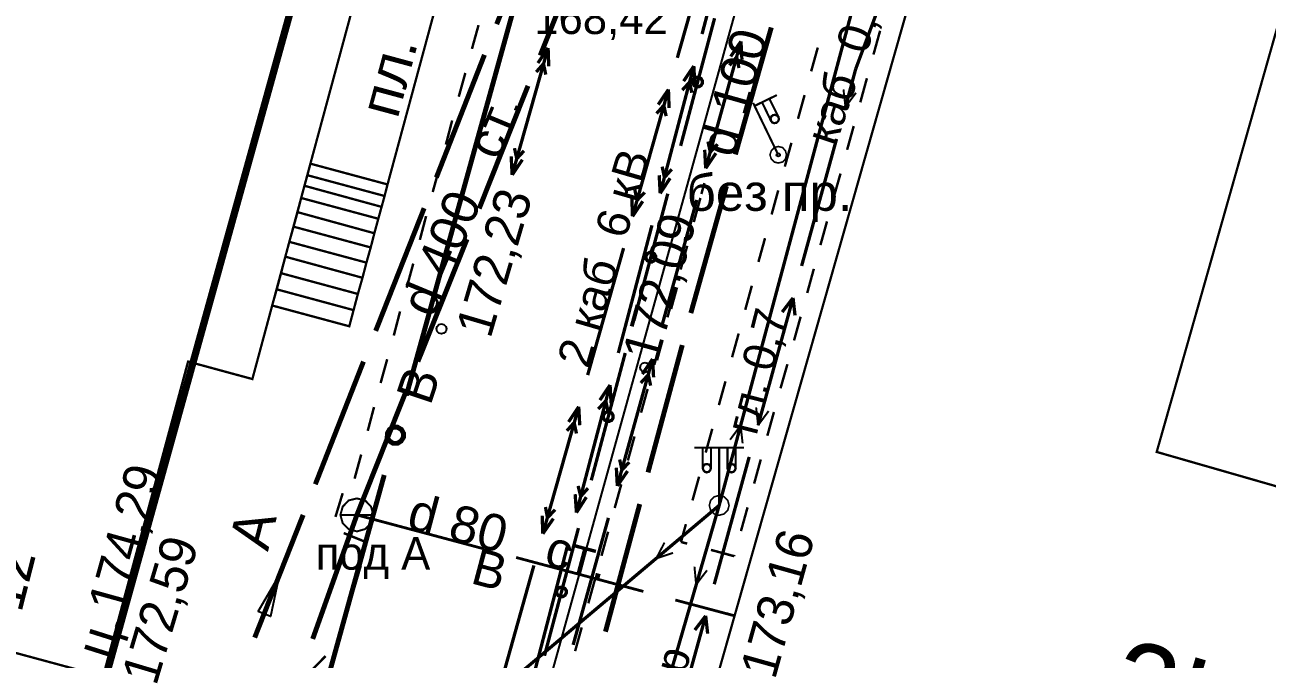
# Model space of a CAD drawing. Extents: x -2634 to -2115, y -2142 to -1393.
# Drawn here: x -2368.16 to -2330.48, y -1994.65 to -1975.42 of the extents above; entities that cross this region are included whole.
import ezdxf

# ---------------------------------------------------------------- set-up
doc = ezdxf.new("R2010")
doc.units = 0
doc.header["$MEASUREMENT"] = 0
for name, color, linetype in [('500_Дополн-Бордюры__п', 7, 'Continuous'), ('500_Дополн-Ступени__л', 7, 'Continuous'), ('500_Дороги-Проезжие_ч', 7, 'Continuous'), ('500_Линии_-Линии_связ', 7, 'Continuous'), ('500_Линии_-ЛЭП_кабель', 7, 'Continuous'), ('500_Линии_-Фонари_час', 7, 'Continuous'), ('500_Линии_-Электрокаб', 7, 'Continuous'), ('500_Объект-Опоры', 7, 'Continuous'), ('500_Рельеф-Высотные_о', 7, 'Continuous'), ('500_Строен-Дополнения', 7, 'Continuous'), ('500_Строен-Здания', 7, 'Continuous'), ('500_Трубоп-Водопровод', 7, 'Continuous'), ('500_Трубоп-Канализаци', 7, 'Continuous'), ('500_Трубоп-Смотровые_', 7, 'Continuous'), ('500_Трубоп-Теплосети', 7, 'Continuous'), ('Красные_ли-Красные_ли', 7, 'Continuous'), ('Красные_ли-Оси_улиц_к', 7, 'Continuous')]:
    doc.layers.add(name, color=color, linetype=linetype)
doc.styles.add('TARIAL', font='Arial')

msp = doc.modelspace()

# ---------------------------------------------------------------- linework, layer by layer
at = {"layer": '500_Дополн-Бордюры__п', "color": 1, "const_width": 0.075}
for points in [[(-2354.6, -1976.15), (-2354.4, -1975.43)], [(-2342.42, -1976.32), (-2342.22, -1975.6)], [(-2344.11, -1976.11), (-2344.31, -1976.83)], [(-2355, -1977.6), (-2354.8, -1976.88)], [(-2342.82, -1977.77), (-2342.62, -1977.04)], [(-2344.51, -1977.55), (-2344.71, -1978.27)], [(-2355.39, -1979.05), (-2355.2, -1978.32)], [(-2343.22, -1979.21), (-2343.02, -1978.49)], [(-2344.91, -1979), (-2345.11, -1979.72)], [(-2355.79, -1980.49), (-2355.59, -1979.77)], [(-2347.55, -1980.22), (-2347.64, -1980.55)], [(-2343.63, -1980.66), (-2343.42, -1979.93)], [(-2345.31, -1980.44), (-2345.51, -1981.17)], [(-2347.87, -1981.4), (-2347.67, -1980.67)], [(-2356.18, -1981.94), (-2355.99, -1981.22)], [(-2344.03, -1982.1), (-2343.83, -1981.38)], [(-2345.71, -1981.89), (-2345.91, -1982.61)], [(-2348.27, -1982.84), (-2348.07, -1982.12)], [(-2356.58, -1983.39), (-2356.38, -1982.66)], [(-2344.43, -1983.55), (-2344.23, -1982.82)], [(-2348.67, -1984.29), (-2348.47, -1983.57)], [(-2346.11, -1983.33), (-2346.31, -1984.06)], [(-2356.97, -1984.84), (-2356.78, -1984.11)], [(-2344.83, -1984.99), (-2344.63, -1984.27)], [(-2349.07, -1985.73), (-2348.87, -1985.01)], [(-2346.51, -1984.78), (-2346.71, -1985.5)], [(-2357.37, -1986.28), (-2357.17, -1985.56)], [(-2345.24, -1986.44), (-2345.03, -1985.71)], [(-2346.91, -1986.23), (-2347.11, -1986.95)], [(-2349.47, -1987.18), (-2349.27, -1986.46)], [(-2357.76, -1987.73), (-2357.57, -1987.01)], [(-2345.64, -1987.88), (-2345.44, -1987.16)], [(-2347.31, -1987.67), (-2347.51, -1988.39)], [(-2349.87, -1988.63), (-2349.67, -1987.9)], [(-2358.16, -1989.18), (-2357.96, -1988.45)], [(-2346.04, -1989.33), (-2345.84, -1988.6)], [(-2347.71, -1989.12), (-2347.91, -1989.84)], [(-2358.74, -1990.34), (-2358.52, -1989.62)], [(-2350.27, -1990.07), (-2350.07, -1989.35)], [(-2346.44, -1990.77), (-2346.24, -1990.05)], [(-2348.11, -1990.56), (-2348.26, -1991.1)], [(-2357.8, -1991.11), (-2358.49, -1990.83)], [(-2350.67, -1991.52), (-2350.47, -1990.79)], [(-2348.26, -1991.1), (-2348.07, -1991.15)], [(-2347.35, -1991.34), (-2346.65, -1991.53)], [(-2346.65, -1991.53), (-2346.64, -1991.49)], [(-2358.18, -1992.53), (-2357.97, -1991.81)], [(-2351.07, -1992.96), (-2350.87, -1992.24)], [(-2358.62, -1993.96), (-2358.4, -1993.25)], [(-2351.47, -1994.41), (-2351.27, -1993.69)], [(-2359.45, -1994.98), (-2359.04, -1994.56)]]:
    msp.add_lwpolyline(points, dxfattribs=at)
at = {"layer": '500_Дополн-Ступени__л', "color": 0, "const_width": 0.07}
for points in [[(-2357.16, -1980.26), (-2359.5, -1979.63), (-2359.59, -1979.98), (-2357.25, -1980.61)], [(-2357.25, -1980.61), (-2359.59, -1979.98), (-2359.68, -1980.3), (-2357.34, -1980.94)], [(-2357.34, -1980.94), (-2359.68, -1980.3), (-2359.78, -1980.67), (-2357.44, -1981.3)], [(-2357.44, -1981.3), (-2359.78, -1980.67), (-2359.89, -1981.1), (-2357.56, -1981.74)], [(-2357.56, -1981.74), (-2359.89, -1981.1), (-2360.01, -1981.54), (-2357.67, -1982.17)], [(-2357.67, -1982.17), (-2360.01, -1981.54), (-2360.14, -1982), (-2357.8, -1982.63)], [(-2357.8, -1982.63), (-2360.14, -1982), (-2360.26, -1982.45), (-2357.92, -1983.09)], [(-2357.92, -1983.09), (-2360.26, -1982.45), (-2360.39, -1982.95), (-2358.06, -1983.58)], [(-2358.06, -1983.58), (-2360.39, -1982.95), (-2360.52, -1983.44), (-2358.19, -1984.07)], [(-2358.19, -1984.07), (-2360.52, -1983.44), (-2360.66, -1983.93), (-2358.32, -1984.56)]]:
    msp.add_lwpolyline(points, close=True, dxfattribs=at)
at = {"layer": '500_Линии_-Линии_связ', "color": 0, "const_width": 0.1}
for points in [[(-2347.24, -1975.22), (-2348.27, -1979.09)], [(-2348.66, -1980.54), (-2349.69, -1984.4)], [(-2349.95, -1985.37), (-2350.98, -1989.23)], [(-2351.37, -1990.68), (-2352.4, -1994.55)]]:
    msp.add_lwpolyline(points, dxfattribs=at)
for points in [[(-2347.61, -1977.19), (-2347.65, -1977.26), (-2347.72, -1977.3), (-2347.79, -1977.3), (-2347.86, -1977.26), (-2347.9, -1977.19), (-2347.9, -1977.12), (-2347.86, -1977.05), (-2347.8, -1977.01), (-2347.72, -1977.01), (-2347.65, -1977.05), (-2347.61, -1977.12)], [(-2349.03, -1982.51), (-2349.07, -1982.57), (-2349.14, -1982.61), (-2349.21, -1982.61), (-2349.28, -1982.57), (-2349.32, -1982.51), (-2349.32, -1982.43), (-2349.28, -1982.36), (-2349.21, -1982.32), (-2349.14, -1982.32), (-2349.07, -1982.36), (-2349.03, -1982.43)], [(-2350.32, -1987.34), (-2350.36, -1987.41), (-2350.43, -1987.44), (-2350.5, -1987.44), (-2350.57, -1987.41), (-2350.61, -1987.34), (-2350.61, -1987.26), (-2350.57, -1987.19), (-2350.5, -1987.15), (-2350.43, -1987.15), (-2350.36, -1987.19), (-2350.32, -1987.26)], [(-2351.74, -1992.65), (-2351.78, -1992.72), (-2351.85, -1992.76), (-2351.92, -1992.76), (-2351.99, -1992.72), (-2352.03, -1992.65), (-2352.03, -1992.57), (-2351.99, -1992.51), (-2351.92, -1992.47), (-2351.85, -1992.47), (-2351.78, -1992.51), (-2351.74, -1992.57)]]:
    msp.add_lwpolyline(points, close=True, dxfattribs=at)
at = {"layer": '500_Линии_-ЛЭП_кабель', "color": 2, "const_width": 0.1}
for points in [[(-2378.44, -2016.37), (-2347.1, -1989.99), (-2342.19, -1971.71), (-2313.99, -1971.48)], [(-2347.1, -1989.99), (-2355.84, -2020.15), (-2357.95, -2027.78)]]:
    msp.add_lwpolyline(points, dxfattribs=at)
at = {"layer": '500_Линии_-ЛЭП_кабель', "color": 0, "const_width": 0.06}
for points in [[(-2347.1, -1989.99), (-2346.45, -1987.57)], [(-2346.77, -1988), (-2346.45, -1987.57)], [(-2346.39, -1988.11), (-2346.45, -1987.57)], [(-2347.1, -1989.99), (-2349.01, -1991.6)], [(-2347.1, -1989.99), (-2347.8, -1992.39)], [(-2348.76, -1991.12), (-2349.01, -1991.6)], [(-2348.5, -1991.43), (-2349.01, -1991.6)], [(-2347.85, -1991.85), (-2347.8, -1992.39)], [(-2347.47, -1991.96), (-2347.8, -1992.39)]]:
    msp.add_lwpolyline(points, dxfattribs=at)
at = {"layer": '500_Линии_-Фонари_час', "color": 0, "const_width": 0.065}
for points in [[(-2345.35, -1977.55), (-2346.03, -1977.88)], [(-2345.31, -1979.36), (-2346.07, -1977.79)], [(-2345.52, -1978.35), (-2345.8, -1977.77)], [(-2345.29, -1978.24), (-2345.58, -1977.66)], [(-2345.53, -1978.33), (-2345.58, -1978.22)], [(-2345.54, -1978.31), (-2345.54, -1978.31)], [(-2345.3, -1978.22), (-2345.36, -1978.11)], [(-2345.3, -1978.22), (-2345.36, -1978.11)], [(-2346.35, -1988.24), (-2347.85, -1988.24)], [(-2347.6, -1988.89), (-2347.6, -1988.24)], [(-2347.35, -1988.89), (-2347.35, -1988.24)], [(-2347.1, -1989.99), (-2347.1, -1988.24)], [(-2346.85, -1988.86), (-2346.85, -1988.24)], [(-2346.6, -1988.86), (-2346.6, -1988.24)], [(-2347.6, -1988.86), (-2347.6, -1988.74)], [(-2347.6, -1988.86), (-2347.6, -1988.74)], [(-2347.35, -1988.86), (-2347.35, -1988.74)], [(-2346.85, -1988.86), (-2346.85, -1988.74)], [(-2346.6, -1988.86), (-2346.6, -1988.74)], [(-2347.35, -1988.89), (-2347.35, -1988.89)]]:
    msp.add_lwpolyline(points, dxfattribs=at)
at = {"layer": '500_Линии_-Фонари_час', "color": 0, "const_width": 0.07}
for points in [[(-2345.53, -1978.33), (-2345.54, -1978.27), (-2345.52, -1978.2), (-2345.47, -1978.16), (-2345.41, -1978.15), (-2345.35, -1978.17), (-2345.3, -1978.22), (-2345.29, -1978.28), (-2345.31, -1978.34), (-2345.36, -1978.39), (-2345.43, -1978.4), (-2345.49, -1978.38)], [(-2347.6, -1988.86), (-2347.58, -1988.8), (-2347.54, -1988.75), (-2347.48, -1988.74), (-2347.41, -1988.75), (-2347.37, -1988.8), (-2347.35, -1988.86), (-2347.37, -1988.92), (-2347.41, -1988.97), (-2347.48, -1988.99), (-2347.54, -1988.97), (-2347.58, -1988.92)], [(-2346.85, -1988.86), (-2346.83, -1988.8), (-2346.79, -1988.75), (-2346.73, -1988.74), (-2346.66, -1988.75), (-2346.62, -1988.8), (-2346.6, -1988.86), (-2346.62, -1988.92), (-2346.66, -1988.97), (-2346.73, -1988.99), (-2346.79, -1988.97), (-2346.83, -1988.92)]]:
    msp.add_lwpolyline(points, close=True, dxfattribs=at)
at = {"layer": '500_Линии_-Электрокаб', "color": 12, "const_width": 0.1}
for points in [[(-2346.6, -1971.83), (-2347.62, -1975.7)], [(-2348.37, -1976.42), (-2347.28, -1972.57)], [(-2347.51, -1979.77), (-2346.44, -1975.92)], [(-2346.75, -1976.38), (-2346.44, -1975.92)], [(-2346.41, -1976.48), (-2346.44, -1975.92)], [(-2353.38, -1979.97), (-2352.29, -1976.12)], [(-2352.6, -1976.58), (-2352.29, -1976.12)], [(-2352.27, -1976.68), (-2352.29, -1976.12)], [(-2346.79, -1976.65), (-2346.57, -1976.4)], [(-2346.5, -1976.73), (-2346.57, -1976.4)], [(-2352.65, -1976.85), (-2352.43, -1976.6)], [(-2352.36, -1976.93), (-2352.43, -1976.6)], [(-2347.87, -1976.67), (-2348.89, -1980.53)], [(-2347.87, -1976.67), (-2348.18, -1977.13)], [(-2347.87, -1976.67), (-2347.84, -1977.22)], [(-2348, -1977.16), (-2348.22, -1977.4)], [(-2348, -1977.16), (-2347.93, -1977.48)], [(-2349.73, -1981.23), (-2348.64, -1977.38)], [(-2348.95, -1977.84), (-2348.64, -1977.38)], [(-2348.62, -1977.94), (-2348.64, -1977.38)], [(-2349, -1978.11), (-2348.78, -1977.86)], [(-2348.71, -1978.19), (-2348.78, -1977.86)], [(-2347.37, -1979.28), (-2347.44, -1978.96)], [(-2347.37, -1979.28), (-2347.15, -1979.04)], [(-2353.38, -1979.97), (-2353.41, -1979.41)], [(-2353.24, -1979.48), (-2353.31, -1979.16)], [(-2353.24, -1979.48), (-2353.02, -1979.24)], [(-2347.51, -1979.77), (-2347.54, -1979.21)], [(-2347.51, -1979.77), (-2347.2, -1979.31)], [(-2353.38, -1979.97), (-2353.07, -1979.51)], [(-2348.83, -1979.72), (-2348.76, -1980.05)], [(-2348.54, -1979.8), (-2348.76, -1980.05)], [(-2348.92, -1979.98), (-2348.89, -1980.53)], [(-2348.59, -1980.07), (-2348.89, -1980.53)], [(-2349.59, -1980.74), (-2349.66, -1980.42)], [(-2349.59, -1980.74), (-2349.36, -1980.5)], [(-2349.73, -1981.23), (-2349.75, -1980.67)], [(-2349.73, -1981.23), (-2349.42, -1980.77)], [(-2348.85, -1984.59), (-2347.78, -1980.73)], [(-2349.14, -1981.5), (-2350.16, -1985.37)], [(-2351.09, -1986.04), (-2350, -1982.19)], [(-2350.19, -1989.4), (-2349.12, -1985.55)], [(-2349.43, -1986.01), (-2349.12, -1985.55)], [(-2349.09, -1986.11), (-2349.12, -1985.55)], [(-2349.48, -1986.28), (-2349.25, -1986.03)], [(-2349.18, -1986.36), (-2349.25, -1986.03)], [(-2350.41, -1986.34), (-2351.43, -1990.21)], [(-2350.41, -1986.34), (-2350.72, -1986.8)], [(-2350.41, -1986.34), (-2350.38, -1986.89)], [(-2352.45, -1990.85), (-2351.36, -1987)], [(-2351.67, -1987.46), (-2351.36, -1987)], [(-2351.33, -1987.56), (-2351.36, -1987)], [(-2350.55, -1986.83), (-2350.77, -1987.07)], [(-2350.54, -1986.83), (-2350.47, -1987.15)], [(-2351.72, -1987.73), (-2351.5, -1987.48)], [(-2351.43, -1987.81), (-2351.5, -1987.48)], [(-2350.19, -1989.4), (-2350.22, -1988.85)], [(-2350.05, -1988.91), (-2350.12, -1988.6)], [(-2350.05, -1988.92), (-2349.83, -1988.68)], [(-2350.19, -1989.4), (-2349.88, -1988.95)], [(-2351.47, -1989.65), (-2351.43, -1990.21)], [(-2351.38, -1989.4), (-2351.3, -1989.72)], [(-2351.08, -1989.47), (-2351.3, -1989.72)], [(-2351.13, -1989.74), (-2351.43, -1990.21)], [(-2352.45, -1990.85), (-2352.47, -1990.3)], [(-2352.45, -1990.85), (-2352.13, -1990.39)], [(-2352.31, -1990.36), (-2352.37, -1990.04)], [(-2352.31, -1990.37), (-2352.08, -1990.12)], [(-2351.53, -1994.22), (-2350.46, -1990.37)], [(-2351.69, -1991.17), (-2352.7, -1995.04)], [(-2353.8, -1995.66), (-2352.72, -1991.81)]]:
    msp.add_lwpolyline(points, dxfattribs=at)
at = {"layer": '500_Линии_-Электрокаб', "color": 1}
for points, const_width in [([(-2342.96, -1976.76), (-2341.98, -1974.13)], 0.1), ([(-2343.27, -1977.91), (-2342.96, -1976.76)], 0.1), ([(-2343.27, -1977.91), (-2343.33, -1977.38)], 0.06), ([(-2343.27, -1977.91), (-2342.95, -1977.48)], 0.06), ([(-2344.6, -1982.73), (-2343.54, -1978.88)], 0.1), ([(-2345.92, -1987.56), (-2344.86, -1983.7)], 0.1), ([(-2345.19, -1984.13), (-2344.86, -1983.7)], 0.1), ([(-2344.8, -1984.23), (-2344.86, -1983.7)], 0.1), ([(-2345.92, -1987.56), (-2345.98, -1987.02)], 0.06), ([(-2345.92, -1987.56), (-2345.6, -1987.13)], 0.06), ([(-2347.25, -1992.38), (-2346.19, -1988.52)], 0.1), ([(-2348.58, -1997.2), (-2347.51, -1993.34)], 0.1), ([(-2347.84, -1993.77), (-2347.51, -1993.34)], 0.1), ([(-2347.45, -1993.88), (-2347.51, -1993.34)], 0.1)]:
    msp.add_lwpolyline(points, dxfattribs=dict(at, const_width=const_width))
at = {"layer": '500_Объект-Опоры', "color": 1, "const_width": 0.05}
for points in [[(-2345.31, -1979.11), (-2345.18, -1979.14), (-2345.09, -1979.24), (-2345.06, -1979.36), (-2345.09, -1979.49), (-2345.18, -1979.58), (-2345.31, -1979.61), (-2345.43, -1979.58), (-2345.52, -1979.49), (-2345.56, -1979.36), (-2345.52, -1979.24), (-2345.43, -1979.14)], [(-2347.1, -1989.69), (-2346.95, -1989.73), (-2346.84, -1989.84), (-2346.8, -1989.99), (-2346.84, -1990.14), (-2346.95, -1990.25), (-2347.1, -1990.29), (-2347.25, -1990.25), (-2347.36, -1990.14), (-2347.4, -1989.99), (-2347.36, -1989.84), (-2347.25, -1989.73)]]:
    msp.add_lwpolyline(points, close=True, dxfattribs=at)
at = {"layer": '500_Объект-Опоры', "color": 1}
msp.add_lwpolyline([(-2345.31, -1979.31), (-2345.28, -1979.32), (-2345.26, -1979.34), (-2345.26, -1979.36), (-2345.26, -1979.39), (-2345.28, -1979.4), (-2345.31, -1979.41), (-2345.33, -1979.4), (-2345.35, -1979.39), (-2345.36, -1979.36), (-2345.35, -1979.34), (-2345.33, -1979.32)], close=True, dxfattribs=at)
at = {"layer": '500_Рельеф-Высотные_о', "color": 0}
for points in [[(-2355.52, -1984.49), (-2355.45, -1984.51), (-2355.39, -1984.57), (-2355.37, -1984.64), (-2355.39, -1984.72), (-2355.45, -1984.77), (-2355.52, -1984.79), (-2355.6, -1984.77), (-2355.65, -1984.72), (-2355.67, -1984.64), (-2355.65, -1984.57), (-2355.6, -1984.51)], [(-2349.35, -1985.66), (-2349.28, -1985.68), (-2349.22, -1985.73), (-2349.2, -1985.81), (-2349.22, -1985.88), (-2349.28, -1985.94), (-2349.35, -1985.96), (-2349.43, -1985.94), (-2349.48, -1985.88), (-2349.5, -1985.81), (-2349.48, -1985.73), (-2349.43, -1985.68)]]:
    msp.add_lwpolyline(points, close=True, dxfattribs=at)
at = {"layer": '500_Строен-Дополнения', "color": 0, "const_width": 0.07}
msp.add_lwpolyline([(-2359.5, -1979.63), (-2357.94, -1973.87), (-2355.6, -1974.5), (-2357.16, -1980.26)], close=True, dxfattribs=at)
at = {"layer": '500_Строен-Здания', "color": 0, "const_width": 0.07}
msp.add_lwpolyline([(-2340.5, -1971.81), (-2348.93, -2001.4), (-2320.32, -2009.41), (-2315.72, -1993.57), (-2333.83, -1988.37), (-2332.87, -1985), (-2329.98, -1974.82), (-2330.92, -1974.55)], close=True, dxfattribs=at)
msp.add_lwpolyline([(-2357.94, -1973.87), (-2359.5, -1979.63), (-2361.26, -1986.16), (-2363.21, -1985.63), (-2365.79, -1995.18), (-2374.78, -1992.75), (-2375.28, -1994.59), (-2391.56, -1990.19), (-2391.01, -1988.19), (-2417.74, -1980.96), (-2418.25, -1982.86), (-2433.42, -1978.76)], dxfattribs=at)
at = {"layer": '500_Трубоп-Водопровод', "color": 94}
for points, const_width in [([(-2352.53, -1976.35), (-2351.04, -1972.63)], 0.15), ([(-2354.38, -1980.99), (-2352.9, -1977.27)], 0.15), ([(-2356.24, -1985.63), (-2354.75, -1981.92)], 0.15), ([(-2358.09, -1990.28), (-2356.61, -1986.56)], 0.15), ([(-2358.09, -1990.28), (-2359.43, -1994.04)], 0.15), ([(-2358.09, -1990.28), (-2354.23, -1991.31)], 0.085), ([(-2353.26, -1991.57), (-2349.4, -1992.6)], 0.085), ([(-2348.43, -1992.86), (-2346.63, -1993.34)], 0.085), ([(-2346.63, -1993.34), (-2346.88, -1993.27)], 0.085)]:
    msp.add_lwpolyline(points, dxfattribs=dict(at, const_width=const_width))
at = {"layer": '500_Трубоп-Канализаци', "color": 34, "const_width": 0.15}
for points in [[(-2353.85, -1975.4), (-2353.51, -1974.55)], [(-2355.68, -1980.05), (-2354.22, -1976.33)], [(-2357.52, -1984.7), (-2356.05, -1980.98)], [(-2359.35, -1989.35), (-2357.89, -1985.63)], [(-2361.19, -1994), (-2359.72, -1990.28)]]:
    msp.add_lwpolyline(points, dxfattribs=at)
at = {"layer": '500_Трубоп-Канализаци', "color": 0}
msp.add_lwpolyline([(-2361.08, -1993.21), (-2360.45, -1992.12), (-2360.71, -1993.36)], close=True, dxfattribs=at)
at = {"layer": '500_Трубоп-Смотровые_', "color": 0, "const_width": 0.06}
msp.add_lwpolyline([(-2358.09, -1989.78), (-2357.84, -1989.84), (-2357.66, -1990.03), (-2357.59, -1990.28), (-2357.66, -1990.53), (-2357.84, -1990.71), (-2358.09, -1990.78), (-2358.34, -1990.71), (-2358.52, -1990.53), (-2358.59, -1990.28), (-2358.52, -1990.03), (-2358.34, -1989.84)], close=True, dxfattribs=at)
at = {"layer": '500_Трубоп-Смотровые_', "color": 0, "const_width": 0.055}
msp.add_lwpolyline([(-2358.59, -1990.28), (-2357.59, -1990.28)], dxfattribs=at)
at = {"layer": '500_Трубоп-Теплосети', "color": 174, "const_width": 0.15}
for points in [[(-2346.61, -1979.35), (-2345.52, -1975.5)], [(-2347.96, -1984.16), (-2346.88, -1980.31)], [(-2349.26, -1988.99), (-2348.22, -1985.13)], [(-2350.55, -1993.82), (-2349.51, -1989.95)]]:
    msp.add_lwpolyline(points, dxfattribs=at)
at = {"layer": 'Красные_ли-Красные_ли', "color": 12}
msp.add_line((-2272.7, -1708.69), (-2353.94, -2001.41), dxfattribs=at)
at = {"layer": 'Красные_ли-Красные_ли', "color": 12, "const_width": 0.22}
msp.add_lwpolyline([(-2284.3, -1701.86), (-2245.52, -1663.72), (-2237.3, -1633.7), (-2402.37, -1586.05), (-2505.18, -1957.78), (-2366.43, -1997.8)], close=True, dxfattribs=at)
at = {"layer": 'Красные_ли-Оси_улиц_к', "color": 12, "const_width": 0.15}
for points in [[(-2350.57, -1964.98), (-2356.59, -1986.66)], [(-2357.26, -1989.07), (-2363.27, -2010.75)]]:
    msp.add_lwpolyline(points, dxfattribs=at)
for points in [[(-2353.58, -1975.82), (-2353.58, -1975.82), (-2353.58, -1975.82), (-2353.58, -1975.82), (-2353.58, -1975.82), (-2353.58, -1975.82), (-2353.58, -1975.82), (-2353.58, -1975.82), (-2353.58, -1975.82), (-2353.58, -1975.82), (-2353.58, -1975.82), (-2353.58, -1975.82)], [(-2356.68, -1987.93), (-2356.75, -1988.04), (-2356.86, -1988.11), (-2356.99, -1988.11), (-2357.1, -1988.04), (-2357.17, -1987.93), (-2357.16, -1987.8), (-2357.1, -1987.69), (-2356.99, -1987.62), (-2356.86, -1987.62), (-2356.74, -1987.69), (-2356.68, -1987.8)]]:
    msp.add_lwpolyline(points, close=True, dxfattribs=at)

# ---------------------------------------------------------------- texts
at = {"layer": '500_Дороги-Проезжие_ч', "color": 0}
for s, height, rotation, p in [('А', 1.23, 75.58, (-2360.79, -1991.41)), ('Бр', 0.99, 73.64, (-2348.39, -1996))]:
    msp.add_text(s, height=height, rotation=rotation, dxfattribs=at).set_placement(p)
at = {"layer": '500_Линии_-Электрокаб', "color": 0, "style": 'TARIAL'}
for s, rotation, p in [(' каб  0,4 кВ', 71.61, (-2343.69, -1979.5)), ('2 каб  6 кВ', 73.76, (-2351.08, -1985.87))]:
    msp.add_text(s, height=0.99, rotation=rotation, dxfattribs=at).set_placement(p)
at = {"layer": '500_Линии_-Электрокаб', "color": 0}
msp.add_text('гл. 0,7', height=0.99, rotation=75.66, dxfattribs=at).set_placement((-2345.97, -1987.9))
at = {"layer": '500_Объект-Опоры', "color": 0, "style": 'TARIAL'}
msp.add_text('без пр.', height=1.11, dxfattribs=at).set_placement((-2348.09, -1981.06))
at = {"layer": '500_Рельеф-Высотные_о', "color": 214}
for s, rotation, p in [('172,23', 73.61, (-2354.04, -1984.96)), ('172,09', 74.64, (-2348.98, -1985.71)), ('174,29', 74.53, (-2365.19, -1993.32)), ('172,59', 73.38, (-2364.18, -1995.49)), ('173,16', 74.43, (-2345.41, -1995.3))]:
    msp.add_text(s, height=1.11, rotation=rotation, dxfattribs=at).set_placement(p)
at = {"layer": '500_Рельеф-Высотные_о', "color": 214, "style": 'TARIAL'}
msp.add_text('ц.', height=1.11, rotation=72.43, dxfattribs=at).set_placement((-2365.58, -1994.7))
at = {"layer": '500_Строен-Дополнения', "color": 5, "style": 'TARIAL'}
msp.add_text('пл. ', height=1.23, rotation=74.93, dxfattribs=at).set_placement((-2356.86, -1978.3))
at = {"layer": '500_Строен-Здания', "color": 214}
msp.add_text('12', height=1.23, rotation=75.78, dxfattribs=at).set_placement((-2368.27, -1993.27))
at = {"layer": '500_Строен-Здания', "color": 5}
msp.add_text('2К', height=2.59, rotation=343.65, dxfattribs=at).set_placement((-2335.5, -1996.46))
at = {"layer": '500_Трубоп-Водопровод', "color": 94, "style": 'TARIAL'}
for s, rotation, p in [('d 400   ст.', 67.41, (-2355.78, -1984.34)), ('d 80   ст.', 345.03, (-2356.62, -1990.67))]:
    msp.add_text(s, height=1.11, rotation=rotation, dxfattribs=at).set_placement(p)
at = {"layer": '500_Трубоп-Водопровод', "color": 94}
for rotation, p in [(71.5, (-2355.86, -1986.99)), (345.14, (-2354.68, -1992.34))]:
    msp.add_text('В', height=1.11, rotation=rotation, dxfattribs=at).set_placement(p)
at = {"layer": '500_Трубоп-Смотровые_', "color": 5}
for s, p in [('168,42', (-2352.71, -1975.7)), ('под А', (-2359.34, -1991.94))]:
    msp.add_text(s, height=0.99, dxfattribs=at).set_placement(p)
at = {"layer": '500_Трубоп-Теплосети', "color": 174, "style": 'TARIAL'}
msp.add_text('d 100', height=1.11, rotation=74.17, dxfattribs=at).set_placement((-2346.66, -1979.48))

doc.saveas('drawing.dxf')
